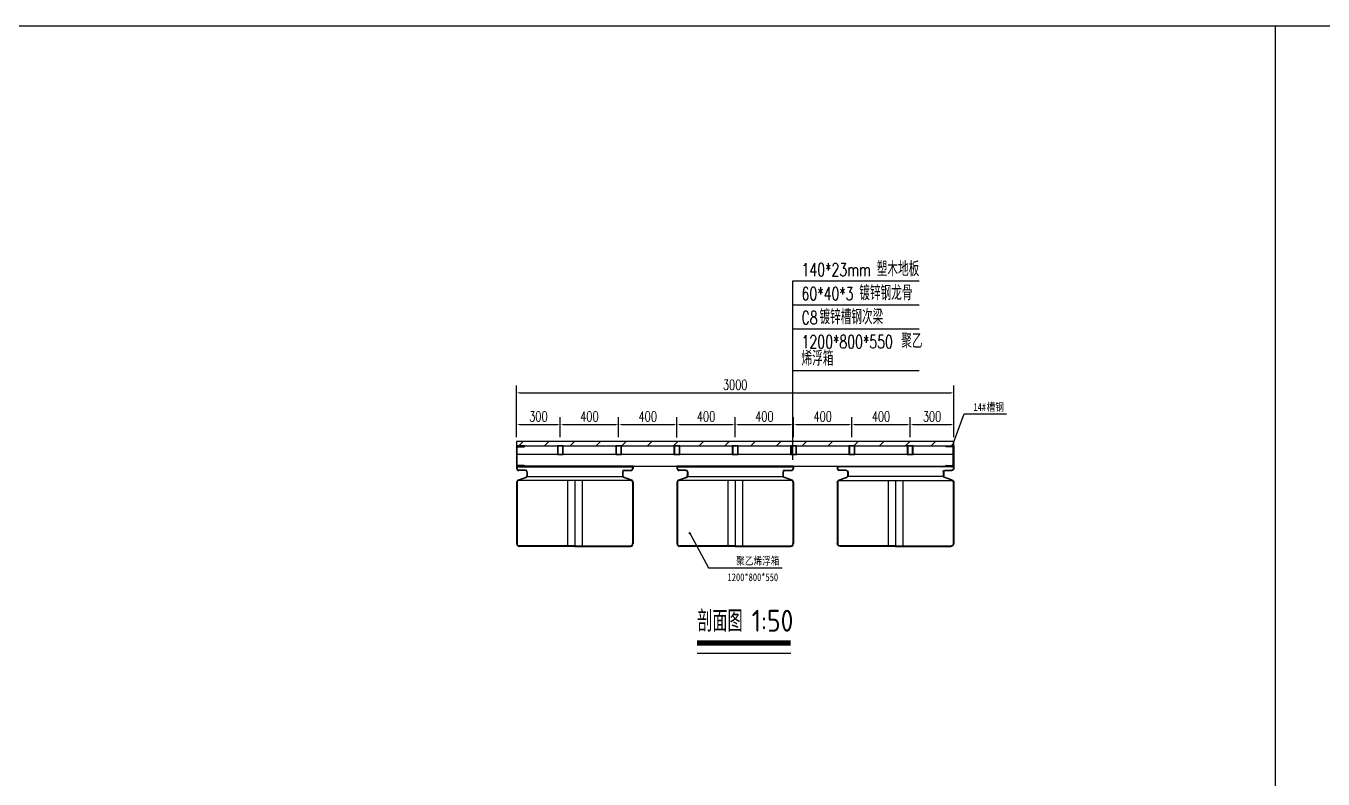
# Model space of a CAD drawing. Extents: x 1254079 to 1500931, y -102737 to 142253.
# Drawn here: x 1319398 to 1328295, y 57347 to 62512 of the extents above; entities that cross this region are included whole.
import ezdxf

# ---------------------------------------------------------------- set-up
doc = ezdxf.new("R2010")
doc.units = 0
doc.header["$LTSCALE"] = 1000
doc.header["$MEASUREMENT"] = 0
for name, color, linetype in [('14#槽钢', 3, 'Continuous'), ('DIM_LEAD', 3, 'Continuous'), ('DIM_SYMB', 3, 'Continuous'), ('PUB_DIM', 3, 'Continuous'), ('PUB_TEXT', 7, 'Continuous'), ('W-STEEL_FRAME钢架', 3, 'Continuous'), ('W-STEEL_KEEL钢龙骨', 5, 'Continuous'), ('W-WOOD_FLOOR木地板', 30, 'Continuous'), ('钢架', 90, 'Continuous')]:
    doc.layers.add(name, color=color, linetype=linetype)
doc.styles.add('-宋体', font='', dxfattribs={"width": 0.8})
doc.styles.add('_TCH_DIM', font='SIMPLEX', dxfattribs={"bigfont": 'GBCBIG'})
doc.styles.get("Standard").update_dxf_attribs({"font": 'gbenor.shx', "bigfont": 'gbcbig.shx'})
doc.styles.add('STANDARD_T3', font='simplex.shx', dxfattribs={"width": 0.7, "bigfont": 'gbcbig.shx'})
doc.styles.get('-宋体').set_extended_font_data('SimSun')
doc.dimstyles.new('W&&20', dxfattribs={"dimtxt": 70, "dimasz": 20, "dimexe": 50, "dimexo": 60, "dimgap": 20, "dimtad": 1, "dimdec": 0, "dimzin": 0, "dimdsep": 46, "dimtxsty": 'STANDARD_T3', "dimcen": 0.09, "dimclrd": 1, "dimclre": 1, "dimclrt": 7, "dimazin": 2, "dimtfac": 1, "dimtdec": 0, "dimtix": 1, "dimtmove": 2, "dimatfit": 3, "dimfxl": 0, "dimtolj": 1, "dimtzin": 0, "dimarcsym": 0})

# ---------------------------------------------------------------- blocks, each defined once
blk = doc.blocks.new('*U24')
at = {"layer": '14#槽钢'}
blk.add_lwpolyline([(0, 29945.5), (0, -29945.5)], dxfattribs=at)
blk = doc.blocks.new('*U25')
at = {"layer": '14#槽钢', "color": 0, "linetype": 'ByBlock', "lineweight": -2, "transparency": 16777216}
blk.add_blockref('*U24', (43523.3, 0), dxfattribs=at)
blk = doc.blocks.new('14a槽钢')
at = {"layer": '钢架'}
h = blk.add_hatch(dxfattribs=at)
h.set_pattern_fill('STEEL', color=4, scale=10)
h.set_pattern_definition([(50.389312, (-1352470.2, 1293523.579), (-9.2899201, 11.2253202), []), (50.389312, (-1352470.2, 1293531.516), (-9.2899201, 11.2253202), [])])
edge = h.paths.add_edge_path()
edge.add_ellipse((-1332250.2, 1115678.5), major_axis=(-3.26, 5.03), ratio=0.900468, start_angle=55.39314, end_angle=130.60686)
edge.add_line((-1332251.5, 1115673), (-1332207.7, 1115672.9))
edge.add_ellipse((-1332207.7, 1115666.9), major_axis=(0, 6), ratio=0.827586, start_angle=270, end_angle=360, ccw=False)
edge.add_line((-1332202.8, 1115666.9), (-1332202.8, 1115550.9))
edge.add_ellipse((-1332207.7, 1115550.9), major_axis=(0, 6), ratio=0.827586, start_angle=180, end_angle=270, ccw=False)
edge.add_line((-1332207.7, 1115544.9), (-1332250.8, 1115544.9))
edge.add_ellipse((-1332250.4, 1115539.5), major_axis=(3.82, 3.82), ratio=1, start_angle=49.24448, end_angle=141.53414)
edge.add_line((-1332255.8, 1115538.9), (-1332197.8, 1115538.9))
edge.add_line((-1332197.8, 1115538.9), (-1332197.8, 1115678.9))
edge.add_line((-1332197.8, 1115678.9), (-1332255.8, 1115678.9))
for p, q in [((-1332255.8, 1115678.9, 0), (-1332197.8, 1115678.9, 0)), ((-1332207.7, 1115672.9, 0), (-1332250.8, 1115672.9, 0)), ((-1332245.8, 1115678.9, 0), (-1332245.8, 1115678.9, 0)), ((-1332202.8, 1115550.9, 0), (-1332202.8, 1115666.9, 0)), ((-1332197.8, 1115678.9, 0), (-1332197.8, 1115538.9, 0)), ((-1332197.8, 1115538.9, 0), (-1332255.8, 1115538.9, 0)), ((-1332250.8, 1115544.9, 0), (-1332207.7, 1115544.9, 0)), ((-1332245.8, 1115538.9, 0), (-1332245.8, 1115538.9, 0))]:
    blk.add_line(p, q, dxfattribs=at)
for centre, start_param, end_param in [((-1332250.8, 1115678.9, 0), 1.570796, 3.141593), ((-1332207.7, 1115666.9, 0), 4.712389, 6.283185), ((-1332207.7, 1115666.9, 0), 4.712389, 6.283185), ((-1332250.8, 1115538.9, 0), 0, 1.570796), ((-1332207.7, 1115550.9, 0), 3.141593, 4.712389)]:
    blk.add_ellipse(centre, major_axis=(0, 6), ratio=0.827586, start_param=start_param, end_param=end_param, dxfattribs=at)
blk = doc.blocks.new('*D127')
at = {"color": 1, "lineweight": -2, "transparency": 16777216}
for p, q in [((1322763, 59722), (1322763, 60045.7)), ((1322783, 59995.7), (1325742.8, 59995.7)), ((1325762.8, 59722), (1325762.8, 60045.7))]:
    blk.add_line(p, q, dxfattribs=at)
at = {"color": 1, "transparency": 16777216}
for points in [[(1322783, 59999), (1322783, 59992.4), (1322763, 59995.7)], [(1325742.8, 59999), (1325742.8, 59992.4), (1325762.8, 59995.7)]]:
    blk.add_solid(points, dxfattribs=at)
at = {"layer": 'Defpoints', "color": 0, "transparency": 16777216}
for p in [(1325762.8, 59995.7), (1322763, 59662), (1325762.8, 59662)]:
    blk.add_point(p, dxfattribs=at)
at = {"color": 7, "transparency": 16777216, "insert": (1324262.9, 60050.7), "char_height": 70, "attachment_point": 5, "style": 'STANDARD_T3'}
blk.add_mtext('\\A1;3000', dxfattribs=at)
blk = doc.blocks.new('ganglonggu')
at = {"layer": 'W-STEEL_KEEL钢龙骨'}
for points in [[(-1338168.9, 1115605.3), (-1338128.9, 1115605.3), (-1338128.9, 1115665.3), (-1338168.9, 1115665.3)], [(-1338165.9, 1115608.3), (-1338131.9, 1115608.3), (-1338131.9, 1115662.3), (-1338165.9, 1115662.3)]]:
    blk.add_lwpolyline(points, close=True, dxfattribs=at)
blk = doc.blocks.new('*U28')
blk.add_blockref('ganglonggu', (1338148.9, -1115635.3))
blk = doc.blocks.new('*U29')
at = {"layer": 'W-STEEL_KEEL钢龙骨', "color": 0, "linetype": 'ByBlock', "lineweight": -2}
for p in [(0, 0), (400, 0), (800, 0), (1200, 0), (1600, 0), (2000, 0)]:
    blk.add_blockref('*U28', p, dxfattribs=at)
at = {"layer": 'W-STEEL_KEEL钢龙骨', "color": 0, "linetype": 'ByBlock', "lineweight": -2, "transparency": 16777216}
blk.add_blockref('*U28', (2400, 0), dxfattribs=at)
blk = doc.blocks.new('*D128')
at = {"layer": 'Defpoints', "color": 0, "transparency": 16777216}
for p in [(1323063, 59778.3), (1322763, 59632), (1323063, 59632)]:
    blk.add_point(p, dxfattribs=at)
at = {"layer": 'PUB_DIM', "color": 1, "lineweight": -2, "transparency": 16777216}
for p, q in [((1322763, 59692), (1322763, 59828.3)), ((1323063, 59692), (1323063, 59828.3)), ((1322783, 59778.3), (1323043, 59778.3))]:
    blk.add_line(p, q, dxfattribs=at)
at = {"layer": 'PUB_DIM', "color": 1, "transparency": 16777216}
for points in [[(1322783, 59781.6), (1322783, 59775), (1322763, 59778.3)], [(1323043, 59781.6), (1323043, 59775), (1323063, 59778.3)]]:
    blk.add_solid(points, dxfattribs=at)
at = {"layer": 'PUB_DIM', "color": 7, "transparency": 16777216, "insert": (1322913, 59833.3), "char_height": 70, "attachment_point": 5, "style": 'STANDARD_T3'}
blk.add_mtext('\\A1;300', dxfattribs=at)
blk = doc.blocks.new('*D129')
at = {"layer": 'Defpoints', "color": 0, "transparency": 16777216}
for p in [(1323463, 59778.3), (1323063, 59632), (1323463, 59632)]:
    blk.add_point(p, dxfattribs=at)
at = {"layer": 'PUB_DIM', "color": 1, "lineweight": -2, "transparency": 16777216}
for p, q in [((1323063, 59692), (1323063, 59828.3)), ((1323463, 59692), (1323463, 59828.3)), ((1323083, 59778.3), (1323443, 59778.3))]:
    blk.add_line(p, q, dxfattribs=at)
at = {"layer": 'PUB_DIM', "color": 1, "transparency": 16777216}
for points in [[(1323083, 59781.6), (1323083, 59775), (1323063, 59778.3)], [(1323443, 59781.6), (1323443, 59775), (1323463, 59778.3)]]:
    blk.add_solid(points, dxfattribs=at)
at = {"layer": 'PUB_DIM', "color": 7, "transparency": 16777216, "insert": (1323263, 59833.3), "char_height": 70, "attachment_point": 5, "style": 'STANDARD_T3'}
blk.add_mtext('\\A1;400', dxfattribs=at)
blk = doc.blocks.new('*D130')
at = {"layer": 'Defpoints', "color": 0, "transparency": 16777216}
for p in [(1323863, 59778.3), (1323463, 59632), (1323863, 59629)]:
    blk.add_point(p, dxfattribs=at)
at = {"layer": 'PUB_DIM', "color": 1, "lineweight": -2, "transparency": 16777216}
for p, q in [((1323463, 59692), (1323463, 59828.3)), ((1323863, 59689), (1323863, 59828.3)), ((1323483, 59778.3), (1323843, 59778.3))]:
    blk.add_line(p, q, dxfattribs=at)
at = {"layer": 'PUB_DIM', "color": 1, "transparency": 16777216}
for points in [[(1323483, 59781.6), (1323483, 59775), (1323463, 59778.3)], [(1323843, 59781.6), (1323843, 59775), (1323863, 59778.3)]]:
    blk.add_solid(points, dxfattribs=at)
at = {"layer": 'PUB_DIM', "color": 7, "transparency": 16777216, "insert": (1323663, 59833.3), "char_height": 70, "attachment_point": 5, "style": 'STANDARD_T3'}
blk.add_mtext('\\A1;400', dxfattribs=at)
blk = doc.blocks.new('*D131')
at = {"layer": 'Defpoints', "color": 0, "transparency": 16777216}
for p in [(1324263, 59778.3), (1323863, 59629), (1324263, 59632)]:
    blk.add_point(p, dxfattribs=at)
at = {"layer": 'PUB_DIM', "color": 1, "lineweight": -2, "transparency": 16777216}
for p, q in [((1323863, 59689), (1323863, 59828.3)), ((1324263, 59692), (1324263, 59828.3)), ((1323883, 59778.3), (1324243, 59778.3))]:
    blk.add_line(p, q, dxfattribs=at)
at = {"layer": 'PUB_DIM', "color": 1, "transparency": 16777216}
for points in [[(1323883, 59781.6), (1323883, 59775), (1323863, 59778.3)], [(1324243, 59781.6), (1324243, 59775), (1324263, 59778.3)]]:
    blk.add_solid(points, dxfattribs=at)
at = {"layer": 'PUB_DIM', "color": 7, "transparency": 16777216, "insert": (1324063, 59833.3), "char_height": 70, "attachment_point": 5, "style": 'STANDARD_T3'}
blk.add_mtext('\\A1;400', dxfattribs=at)
blk = doc.blocks.new('*D132')
at = {"layer": 'Defpoints', "color": 0, "transparency": 16777216}
for p in [(1324663, 59778.3), (1324263, 59632), (1324663, 59632)]:
    blk.add_point(p, dxfattribs=at)
at = {"layer": 'PUB_DIM', "color": 1, "lineweight": -2, "transparency": 16777216}
for p, q in [((1324263, 59692), (1324263, 59828.3)), ((1324663, 59692), (1324663, 59828.3)), ((1324283, 59778.3), (1324643, 59778.3))]:
    blk.add_line(p, q, dxfattribs=at)
at = {"layer": 'PUB_DIM', "color": 1, "transparency": 16777216}
for points in [[(1324283, 59781.6), (1324283, 59775), (1324263, 59778.3)], [(1324643, 59781.6), (1324643, 59775), (1324663, 59778.3)]]:
    blk.add_solid(points, dxfattribs=at)
at = {"layer": 'PUB_DIM', "color": 7, "transparency": 16777216, "insert": (1324463, 59833.3), "char_height": 70, "attachment_point": 5, "style": 'STANDARD_T3'}
blk.add_mtext('\\A1;400', dxfattribs=at)
blk = doc.blocks.new('*D133')
at = {"layer": 'Defpoints', "color": 0, "transparency": 16777216}
for p in [(1325063, 59778.3), (1324663, 59632), (1325063, 59632)]:
    blk.add_point(p, dxfattribs=at)
at = {"layer": 'PUB_DIM', "color": 1, "lineweight": -2, "transparency": 16777216}
for p, q in [((1324663, 59692), (1324663, 59828.3)), ((1325063, 59692), (1325063, 59828.3)), ((1324683, 59778.3), (1325043, 59778.3))]:
    blk.add_line(p, q, dxfattribs=at)
at = {"layer": 'PUB_DIM', "color": 1, "transparency": 16777216}
for points in [[(1324683, 59781.6), (1324683, 59775), (1324663, 59778.3)], [(1325043, 59781.6), (1325043, 59775), (1325063, 59778.3)]]:
    blk.add_solid(points, dxfattribs=at)
at = {"layer": 'PUB_DIM', "color": 7, "transparency": 16777216, "insert": (1324863, 59833.3), "char_height": 70, "attachment_point": 5, "style": 'STANDARD_T3'}
blk.add_mtext('\\A1;400', dxfattribs=at)
blk = doc.blocks.new('*D134')
at = {"layer": 'Defpoints', "color": 0, "transparency": 16777216}
for p in [(1325463, 59778.3), (1325063, 59632), (1325463, 59632)]:
    blk.add_point(p, dxfattribs=at)
at = {"layer": 'PUB_DIM', "color": 1, "lineweight": -2, "transparency": 16777216}
for p, q in [((1325063, 59692), (1325063, 59828.3)), ((1325463, 59692), (1325463, 59828.3)), ((1325083, 59778.3), (1325443, 59778.3))]:
    blk.add_line(p, q, dxfattribs=at)
at = {"layer": 'PUB_DIM', "color": 1, "transparency": 16777216}
for points in [[(1325083, 59781.6), (1325083, 59775), (1325063, 59778.3)], [(1325443, 59781.6), (1325443, 59775), (1325463, 59778.3)]]:
    blk.add_solid(points, dxfattribs=at)
at = {"layer": 'PUB_DIM', "color": 7, "transparency": 16777216, "insert": (1325263, 59833.3), "char_height": 70, "attachment_point": 5, "style": 'STANDARD_T3'}
blk.add_mtext('\\A1;400', dxfattribs=at)
blk = doc.blocks.new('*D135')
at = {"layer": 'Defpoints', "color": 0, "transparency": 16777216}
for p in [(1325763, 59778.3), (1325463, 59632), (1325763, 59632)]:
    blk.add_point(p, dxfattribs=at)
at = {"layer": 'PUB_DIM', "color": 1, "lineweight": -2, "transparency": 16777216}
for p, q in [((1325463, 59692), (1325463, 59828.3)), ((1325763, 59692), (1325763, 59828.3)), ((1325483, 59778.3), (1325743, 59778.3))]:
    blk.add_line(p, q, dxfattribs=at)
at = {"layer": 'PUB_DIM', "color": 1, "transparency": 16777216}
for points in [[(1325483, 59781.6), (1325483, 59775), (1325463, 59778.3)], [(1325743, 59781.6), (1325743, 59775), (1325763, 59778.3)]]:
    blk.add_solid(points, dxfattribs=at)
at = {"layer": 'PUB_DIM', "color": 7, "transparency": 16777216, "insert": (1325613, 59833.3), "char_height": 70, "attachment_point": 5, "style": 'STANDARD_T3'}
blk.add_mtext('\\A1;300', dxfattribs=at)
blk = doc.blocks.new('$matou$00000066')
for p, q in [((400, 275), (-400, 275)), ((-400, 275), (-400, 260)), ((-386.4, 271), (386.4, 271)), ((400, 275), (400, 260)), ((-386.6, 182.8), (-335.4, 200.6)), ((-338, 249), (-386.4, 249)), ((-385.9, 178.8), (-334.1, 196.9)), ((-338, 245), (-385, 245)), ((-330, 237), (-330, 208.2)), ((-326.3, 205.3), (326.3, 205.3)), ((-326, 237), (-326, 208.2)), ((326, 237), (326, 208.2)), ((330, 237), (330, 208.2)), ((385.9, 178.8), (334.1, 196.9)), ((386.6, 182.8), (335.4, 200.6)), ((338, 249), (386.4, 249)), ((338, 245), (385, 245)), ((-400, 163.9), (-400, -256)), ((-396, 164.7), (-396, -256)), ((390.7, 176.1), (-390.7, 176.1)), ((-50, 176.1), (-50, -271)), ((0, 176.1), (0, -271)), ((0, 176.1), (0, -271)), ((50, 176.1), (50, -271)), ((396, 164.7), (396, -256)), ((400, 163.9), (400, -256)), ((0, -271), (-381, -271)), ((0, -275), (-381, -275)), ((0, -271), (381, -271)), ((0, -275), (381, -275))]:
    blk.add_line(p, q)
for centre, radius, start, end in [((-386.4, 260), 11, 90, 270), ((386.4, 260), 11, 270, 90), ((-385, 260), 15, 180, 270), ((-380, 163.9), 20, 109.17979, 180), ((-381, 164.7), 15, 109.17979, 180), ((-338, 237), 12, 0, 90), ((-338, 237), 8, 0, 90), ((-338, 208.2), 8, 289.17979, 0), ((-338, 208.2), 12, 289.17979, 0), ((338, 237), 12, 90, 180), ((338, 208.2), 12, 180, 250.82021), ((338, 237), 8, 90, 180), ((338, 208.2), 8, 180, 250.82021), ((385, 260), 15, 270, 0), ((381, 164.7), 15, 0, 70.82021), ((380, 163.9), 20, 0, 70.82021), ((-381, -256), 19, 180, 270), ((-381, -256), 15, 180, 270), ((381, -256), 19, 270, 0), ((381, -256), 15, 270, 0)]:
    blk.add_arc(centre, radius, start, end)

msp = doc.modelspace()

# ---------------------------------------------------------------- hatches: boundary and pattern name
at = {"layer": 'W-WOOD_FLOOR木地板'}
h = msp.add_hatch(dxfattribs=at)
h.set_pattern_fill('木板', color=256, scale=100)
h.set_pattern_definition([(0, (2869119.51, -1075198.83), (0, 125), []), (45, (2869119.51, -1075198.83), (-88.388348, 88.388348), [])])
h.paths.add_polyline_path([(1325763, 59662), (1322763, 59662), (1322763, 59632), (1325763, 59632)])

# ---------------------------------------------------------------- linework, layer by layer
at = {"layer": '14#槽钢'}
msp.add_lwpolyline([(1284443.8, 62511.5), (1371490.4, 62511.5)], dxfattribs=at)
msp.add_lwpolyline([(1284443.8, 62511.5), (1371490.4, 62511.5), (1371490.4, 2620.5), (1284443.8, 2620.5)], close=True, dxfattribs=at)
at = {"layer": 'DIM_LEAD'}
for p, q in [((1325752.9, 59635.2), (1325833.5, 59850.3)), ((1325833.5, 59850.3), (1326123.4, 59850.3)), ((1323950.9, 59032.2), (1324078.8, 58795.3)), ((1324078.8, 58795.3), (1324584.3, 58795.3))]:
    msp.add_line(p, q, dxfattribs=at)
at = {"layer": 'DIM_LEAD', "const_width": 8}
for points in [[(1325751.5, 59631.5, 1), (1325754.3, 59638.9, 1)], [(1323949, 59035.8, 1), (1323952.8, 59028.7, 1)]]:
    msp.add_lwpolyline(points, format="xyb", close=True, dxfattribs=at)
at = {"layer": 'DIM_SYMB'}
for p, q in [((1324658, 60149.6), (1324658, 60763.9)), ((1324658, 60763.9), (1325525.1, 60763.9)), ((1324658, 60599), (1325525.1, 60599)), ((1324658, 60434.2), (1325525.1, 60434.2)), ((1324658, 59535.9), (1324658, 60149.6)), ((1324658, 60149.6), (1325525.1, 60149.6))]:
    msp.add_line(p, q, dxfattribs=at)
at = {"layer": 'DIM_SYMB', "const_width": 35}
msp.add_lwpolyline([(1324001.8, 58279.6), (1324643.4, 58279.6)], dxfattribs=at)
at = {"layer": 'DIM_SYMB'}
msp.add_lwpolyline([(1324001.8, 58209.6), (1324643.4, 58209.6)], dxfattribs=at)
at = {"layer": 'W-STEEL_FRAME钢架'}
msp.add_lwpolyline([(1322763, 59492), (1325763, 59492), (1325763, 59572), (1322763, 59572)], close=True, dxfattribs=at)
at = {"layer": 'W-WOOD_FLOOR木地板'}
msp.add_lwpolyline([(1322763, 59632), (1325763, 59632), (1325763, 59662), (1322763, 59662)], close=True, dxfattribs=at)

# ---------------------------------------------------------------- block references
for p in [(1323163, 59217), (1324263, 59217)]:
    msp.add_blockref('$matou$00000066', p)
at = {"yscale": -1, "rotation": 180}
msp.add_blockref('$matou$00000066', (1325362.8, 59217), dxfattribs=at)
at = {"layer": '14#槽钢'}
msp.add_blockref('*U25', (1284443.8, 32566), dxfattribs=at)
at = {"layer": 'W-STEEL_FRAME钢架', "xscale": -1}
msp.add_blockref('14a槽钢', (-9434.8, -1056046.9, 0), dxfattribs=at)
at = {"layer": 'W-STEEL_FRAME钢架'}
msp.add_blockref('14a槽钢', (2657960.8, -1056046.9, 0), dxfattribs=at)
at = {"layer": 'W-STEEL_KEEL钢龙骨'}
msp.add_blockref('*U29', (1323063, 59602), dxfattribs=at)

# ---------------------------------------------------------------- texts
at = {"layer": 'PUB_TEXT', "color": 7}
for s, height, style, width, p in [('140*23mm', 89.25, '_TCH_DIM', 0.705882, (1324717.9, 60795.4)), ('60*40*3', 89.25, '_TCH_DIM', 0.705882, (1324717.9, 60630.5)), ('C8', 89.25, '_TCH_DIM', 0.705882, (1324717.9, 60465.7)), ('1200*800*550', 89.25, '_TCH_DIM', 0.705882, (1324717.9, 60300.8)), ('14#', 53.16, '-宋体', 0.8, (1325896.8, 59871.3)), ('槽钢', 53.16, '-宋体', 0.8, (1325987.5, 59871.3)), ('聚乙烯浮箱', 53.16, '-宋体', 0.8, (1324269.1, 58816.3)), ('1200*800*550', 53.165, '-宋体', 0.8, (1324210.3, 58704.3))]:
    msp.add_text(s, height=height, dxfattribs=dict(at, style=style, width=width)).set_placement(p)
at = {"layer": 'PUB_TEXT', "color": 7, "style": '_TCH_DIM'}
for s, p in [('塑木地板', (1325233.9, 60795.4)), ('镀锌钢龙骨', (1325113.9, 60630.5)), ('镀锌槽钢次梁', (1324840.9, 60465.7)), ('聚乙', (1325401.9, 60300.8)), ('烯浮箱', (1324717.9, 60181.1))]:
    msp.add_text(s, height=101.28, dxfattribs=at).set_placement(p)
at = {"layer": 'PUB_TEXT', "color": 7}
for s, height, p in [('剖面图', 144.68, (1324001.8, 58357.5)), ('1:50', 150, (1324375.8, 58357.5))]:
    msp.add_text(s, height=height, dxfattribs=at).set_placement(p)

# ---------------------------------------------------------------- dimensions: what is measured, and where the dimension line sits
dim = msp.add_linear_dim(base=(1325762.8, 59995.7), p1=(1322763, 59662), p2=(1325762.8, 59662), dimstyle='W&&20')
dim.commit()
dim.dimension.update_dxf_attribs({"geometry": '*D127', "text_midpoint": (1324262.9, 60050.7)})
at = {"layer": 'PUB_DIM'}
for base, p1, p2, picture, middle in [((1323063, 59778.3), (1322763, 59632), (1323063, 59632), '*D128', (1322913, 59833.3)), ((1323463, 59778.3), (1323063, 59632), (1323463, 59632), '*D129', (1323263, 59833.3)), ((1323863, 59778.3), (1323463, 59632), (1323863, 59629), '*D130', (1323663, 59833.3)), ((1324263, 59778.3), (1323863, 59629), (1324263, 59632), '*D131', (1324063, 59833.3)), ((1324663, 59778.3), (1324263, 59632), (1324663, 59632), '*D132', (1324463, 59833.3)), ((1325063, 59778.3), (1324663, 59632), (1325063, 59632), '*D133', (1324863, 59833.3)), ((1325463, 59778.3), (1325063, 59632), (1325463, 59632), '*D134', (1325263, 59833.3)), ((1325763, 59778.3), (1325463, 59632), (1325763, 59632), '*D135', (1325613, 59833.3))]:
    dim = msp.add_linear_dim(base=base, p1=p1, p2=p2, dimstyle='W&&20', dxfattribs=at)
    dim.commit()
    dim.dimension.update_dxf_attribs({"geometry": picture, "text_midpoint": middle})

doc.saveas('drawing.dxf')
